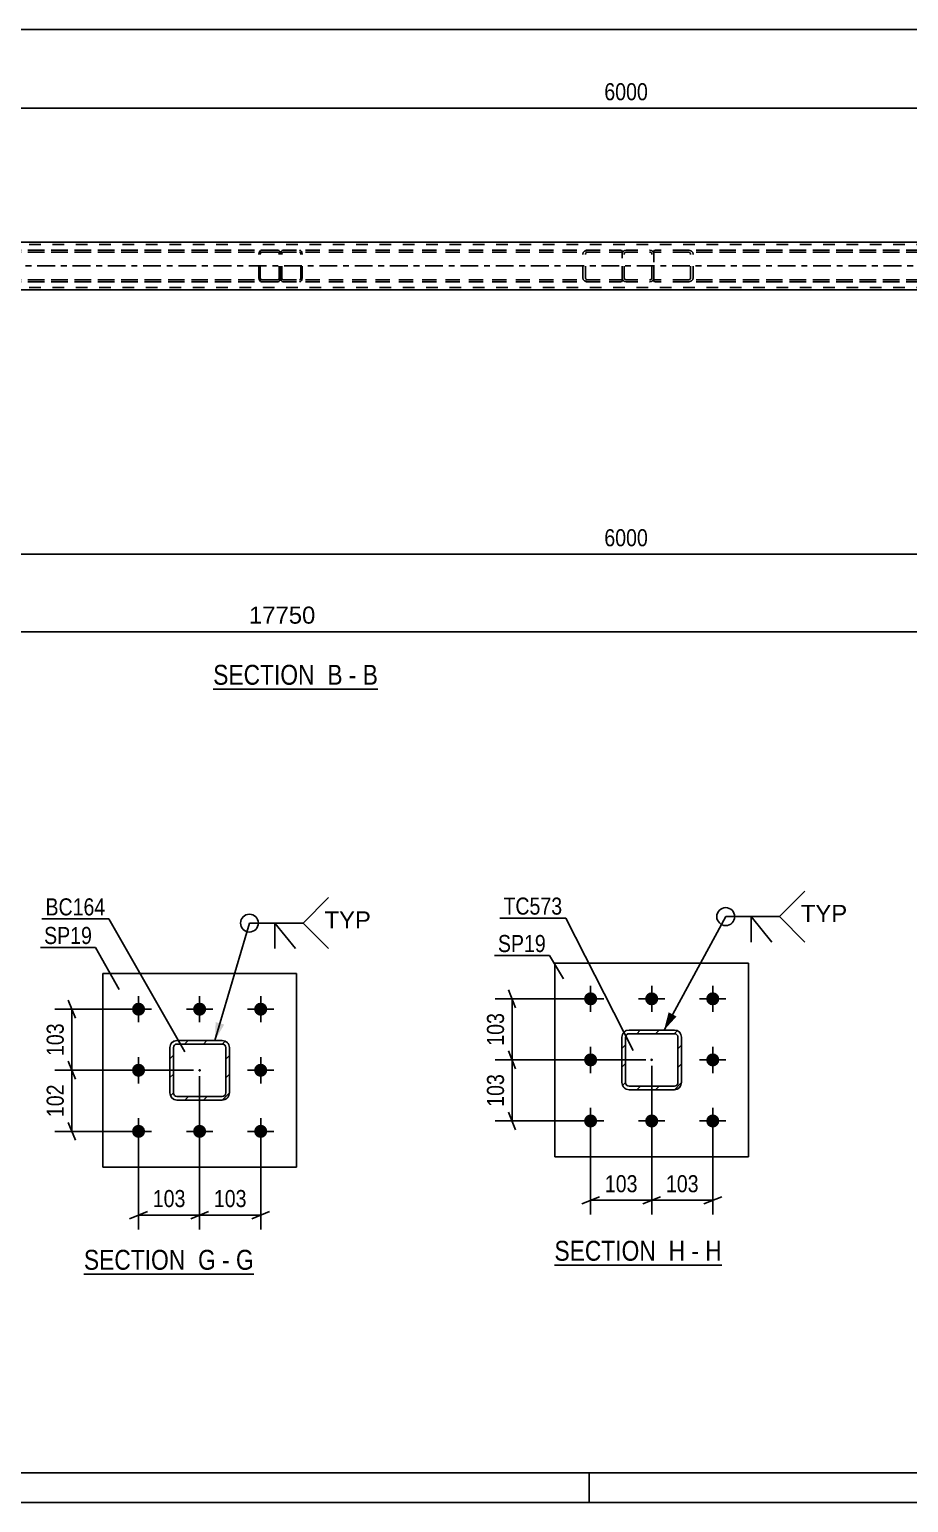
# Model space of a CAD drawing. Header units: millimetres. Extents: x -88 to 753, y -416 to 178.
# Drawn here: x 238.6 to 386.2, y -415.8 to -168.6 of the extents above; entities that cross this region are included whole.
import ezdxf

# ---------------------------------------------------------------- set-up
doc = ezdxf.new("R2010")
doc.units = ezdxf.units.MM
doc.linetypes.add('DXK_LINE_DOT2', pattern=[3.9198, 1.9599, -1.9599])
doc.linetypes.add('DXK_LINE_DOT3', pattern=[5.9187, 2.979, -0.9799, 0.9799, -0.9799])
doc.styles.add('Arial', font='ARIAL.TTF', dxfattribs={"height": 0.2})
doc.styles.add('Arial Narrow', font='ARIALN.TTF', dxfattribs={"height": 0.2})

# ---------------------------------------------------------------- blocks, each defined once
blk = doc.blocks.new('Unknown-761550090-1163')
at = {"color": 5, "linetype": 'Continuous'}
for p, q in [((-83.4, -410.8), (747.6, -410.8)), ((332.6, -415.8), (332.6, -410.8)), ((-88.4, -415.8), (752.6, -415.8))]:
    blk.add_line(p, q, dxfattribs=at)
blk = doc.blocks.new('Unknown-761550090-12 - 1283')
at = {"color": 6, "linetype": 'Continuous'}
blk.add_line((326.75, -375.96), (354.82, -375.96), dxfattribs=at)
at = {"color": 0, "linetype": 'Continuous'}
blk.add_wipeout([(344.86, -375.21), (344.86, -371.71), (326.75, -371.71), (326.75, -375.21)], dxfattribs=at)
at = {"color": 7, "linetype": 'Continuous', "style": 'Arial Narrow'}
blk.add_text('SECTION ', height=3.34, dxfattribs=at).set_placement((326.75, -375.21))
at = {"color": 0, "linetype": 'Continuous'}
blk.add_wipeout([(348.68, -375.21), (348.68, -371.71), (345.91, -371.71), (345.91, -375.21)], dxfattribs=at)
at = {"color": 7, "linetype": 'Continuous', "style": 'Arial Narrow'}
blk.add_text('H', height=3.34, dxfattribs=at).set_placement((345.91, -375.21))
at = {"color": 0, "linetype": 'Continuous'}
blk.add_wipeout([(351, -375.21), (351, -371.71), (349.73, -371.71), (349.73, -375.21)], dxfattribs=at)
blk.add_wipeout([(354.82, -375.21), (354.82, -371.71), (352.05, -371.71), (352.05, -375.21)], dxfattribs=at)
at = {"color": 7, "linetype": 'Continuous', "style": 'Arial Narrow'}
for s, p in [('H', (352.05, -375.21)), ('-', (349.73, -375.21))]:
    blk.add_text(s, height=3.34, dxfattribs=at).set_placement(p)
blk = doc.blocks.new('Unknown-761550090-15 - 4053')
at = {"color": 6, "linetype": 'Continuous'}
blk.add_line((247.77, -377.48), (276.27, -377.48), dxfattribs=at)
at = {"color": 0, "linetype": 'Continuous'}
blk.add_wipeout([(265.88, -376.73), (265.88, -373.23), (247.77, -373.23), (247.77, -376.73)], dxfattribs=at)
at = {"color": 7, "linetype": 'Continuous', "style": 'Arial Narrow'}
blk.add_text('SECTION ', height=3.34, dxfattribs=at).set_placement((247.77, -376.73))
at = {"color": 0, "linetype": 'Continuous'}
blk.add_wipeout([(269.92, -376.73), (269.92, -373.23), (266.93, -373.23), (266.93, -376.73)], dxfattribs=at)
at = {"color": 7, "linetype": 'Continuous', "style": 'Arial Narrow'}
blk.add_text('G', height=3.34, dxfattribs=at).set_placement((266.93, -376.73))
at = {"color": 0, "linetype": 'Continuous'}
blk.add_wipeout([(272.24, -376.73), (272.24, -373.23), (270.97, -373.23), (270.97, -376.73)], dxfattribs=at)
blk.add_wipeout([(276.27, -376.73), (276.27, -373.23), (273.29, -373.23), (273.29, -376.73)], dxfattribs=at)
at = {"color": 7, "linetype": 'Continuous', "style": 'Arial Narrow'}
for s, p in [('-', (270.97, -376.73)), ('G', (273.29, -376.73))]:
    blk.add_text(s, height=3.34, dxfattribs=at).set_placement(p)
blk = doc.blocks.new('Unknown-761550090-20 - 5109')
at = {"color": 6, "linetype": 'Continuous'}
blk.add_line((269.47, -279.3), (297.11, -279.3), dxfattribs=at)
at = {"color": 0, "linetype": 'Continuous'}
blk.add_wipeout([(287.58, -278.55), (287.58, -275.05), (269.47, -275.05), (269.47, -278.55)], dxfattribs=at)
at = {"color": 7, "linetype": 'Continuous', "style": 'Arial Narrow'}
blk.add_text('SECTION ', height=3.34, dxfattribs=at).set_placement((269.47, -278.55))
at = {"color": 0, "linetype": 'Continuous'}
blk.add_wipeout([(291.18, -278.55), (291.18, -275.05), (288.63, -275.05), (288.63, -278.55)], dxfattribs=at)
at = {"color": 7, "linetype": 'Continuous', "style": 'Arial Narrow'}
blk.add_text('B', height=3.34, dxfattribs=at).set_placement((288.63, -278.55))
at = {"color": 0, "linetype": 'Continuous'}
blk.add_wipeout([(293.51, -278.55), (293.51, -275.05), (292.23, -275.05), (292.23, -278.55)], dxfattribs=at)
blk.add_wipeout([(297.11, -278.55), (297.11, -275.05), (294.56, -275.05), (294.56, -278.55)], dxfattribs=at)
at = {"color": 7, "linetype": 'Continuous', "style": 'Arial Narrow'}
for s, p in [('B', (294.56, -278.55)), ('-', (292.23, -278.55))]:
    blk.add_text(s, height=3.34, dxfattribs=at).set_placement(p)
blk = doc.blocks.new('Part-761550090-1339 - 1283')
at = {"linetype": 'Continuous'}
h = blk.add_hatch(dxfattribs=at)
h.set_pattern_fill('', scale=0.7, style=0, pattern_type=0)
h.set_pattern_definition([(45, (346.8726, -346.5085), (-1.57154, 1.57154), [])])
h.paths.add_polyline_path([(339.27, -346.51), (346.87, -346.51), (347.33, -346.42), (347.72, -346.16), (347.98, -345.77), (348.07, -345.31), (348.07, -337.71), (347.98, -337.25), (347.72, -336.86), (347.33, -336.6), (346.87, -336.51), (339.27, -336.51), (338.81, -336.6), (338.42, -336.86), (338.16, -337.25), (338.07, -337.71), (338.07, -345.31), (338.16, -345.77), (338.42, -346.16), (338.81, -346.42)])
h.paths.add_polyline_path([(338.72, -345.54), (338.67, -345.31), (338.67, -337.71), (338.72, -337.48), (338.85, -337.28), (339.04, -337.15), (339.27, -337.11), (346.87, -337.11), (347.1, -337.15), (347.3, -337.28), (347.43, -337.48), (347.47, -337.71), (347.47, -345.31), (347.43, -345.54), (347.3, -345.73), (347.1, -345.86), (346.87, -345.91), (339.27, -345.91), (339.04, -345.86), (338.85, -345.73)])
blk.add_hatch(color=246, dxfattribs=at).paths.add_polyline_path([(343.07, -341.61, -1), (343.07, -341.41, -1)])
at = {"color": 7, "linetype": 'DXK_LINE_DOT2'}
for p, q in [((338.07, -337.71), (338.16, -337.25)), ((338.07, -345.31), (338.07, -337.71)), ((338.72, -337.48), (338.67, -337.71)), ((338.67, -337.71), (338.67, -345.31)), ((338.85, -337.28), (338.72, -337.48)), ((338.81, -336.6), (339.27, -336.51)), ((339.04, -337.15), (338.85, -337.28)), ((339.27, -337.11), (339.04, -337.15)), ((339.27, -336.51), (346.87, -336.51)), ((339.27, -337.11), (346.87, -337.11)), ((346.87, -336.51), (347.33, -336.6)), ((347.1, -337.15), (346.87, -337.11)), ((347.3, -337.28), (347.1, -337.15)), ((347.43, -337.48), (347.3, -337.28)), ((347.47, -337.71), (347.43, -337.48)), ((347.47, -345.31), (347.47, -337.71)), ((347.98, -337.25), (348.07, -337.71)), ((348.07, -345.31), (348.07, -337.71)), ((338.16, -345.77), (338.07, -345.31)), ((338.67, -345.31), (338.72, -345.54)), ((338.72, -345.54), (338.85, -345.73)), ((338.85, -345.73), (339.04, -345.86)), ((339.04, -345.86), (339.27, -345.91)), ((339.27, -345.91), (346.87, -345.91)), ((346.87, -345.91), (347.1, -345.86)), ((347.1, -345.86), (347.3, -345.73)), ((347.3, -345.73), (347.43, -345.54)), ((347.43, -345.54), (347.47, -345.31)), ((348.07, -345.31), (347.98, -345.77)), ((339.27, -346.51), (338.81, -346.42)), ((339.27, -346.51), (346.87, -346.51)), ((347.33, -346.42), (346.87, -346.51))]:
    blk.add_line(p, q, dxfattribs=at)
at = {"color": 2, "linetype": 'Continuous'}
for p, q in [((338.16, -337.25), (338.07, -337.71)), ((338.07, -345.31), (338.07, -337.71)), ((338.67, -337.71), (338.72, -337.48)), ((338.67, -345.31), (338.67, -337.71)), ((338.72, -337.48), (338.85, -337.28)), ((339.27, -336.51), (338.81, -336.6)), ((338.85, -337.28), (339.04, -337.15)), ((339.04, -337.15), (339.27, -337.11)), ((339.27, -336.51), (346.87, -336.51)), ((339.27, -337.11), (346.87, -337.11)), ((347.33, -336.6), (346.87, -336.51)), ((346.87, -337.11), (347.1, -337.15)), ((347.1, -337.15), (347.3, -337.28)), ((347.3, -337.28), (347.43, -337.48)), ((347.43, -337.48), (347.47, -337.71)), ((347.47, -345.31), (347.47, -337.71)), ((348.07, -337.71), (347.98, -337.25)), ((348.07, -345.31), (348.07, -337.71)), ((338.07, -345.31), (338.16, -345.77)), ((338.72, -345.54), (338.67, -345.31)), ((338.85, -345.73), (338.72, -345.54)), ((339.04, -345.86), (338.85, -345.73)), ((339.27, -345.91), (339.04, -345.86)), ((339.27, -345.91), (346.87, -345.91)), ((347.1, -345.86), (346.87, -345.91)), ((347.3, -345.73), (347.1, -345.86)), ((347.43, -345.54), (347.3, -345.73)), ((347.47, -345.31), (347.43, -345.54)), ((347.98, -345.77), (348.07, -345.31)), ((338.81, -346.42), (339.27, -346.51)), ((339.27, -346.51), (346.87, -346.51)), ((346.87, -346.51), (347.33, -346.42))]:
    blk.add_line(p, q, dxfattribs=at)
at = {"color": 7, "linetype": 'DXK_LINE_DOT3'}
blk.add_line((343.07, -341.51), (343.07, -341.51), dxfattribs=at)
at = {"color": 246, "linetype": 'DXK_LINE_DOT2'}
blk.add_line((343.07, -341.51), (343.07, -341.51), dxfattribs=at)
at = {"color": 246, "linetype": 'Continuous'}
blk.add_circle((343.07, -341.51), 0.1, dxfattribs=at)
at = {"color": 7, "linetype": 'DXK_LINE_DOT2'}
for centre, start, end in [((339.27, -337.71), 112.5, 157.5), ((346.87, -337.71), 22.5, 67.5), ((339.27, -345.31), 202.5, 247.5), ((346.87, -345.31), 292.5, 337.5)]:
    blk.add_arc(centre, 1.2, start, end, dxfattribs=at)
at = {"color": 2, "linetype": 'Continuous'}
for centre, start, end in [((339.27, -337.71), 112.5, 157.5), ((346.87, -337.71), 22.5, 67.5), ((339.27, -345.31), 202.5, 247.5), ((346.87, -345.31), 292.5, 337.5)]:
    blk.add_arc(centre, 1.2, start, end, dxfattribs=at)
blk = doc.blocks.new('Bolt-761550090-1299 - 1283')
at = {"linetype": 'Continuous'}
for points in [[(332.82, -330.16, -1), (332.82, -332.36, -1)], [(343.07, -330.16, -1), (343.07, -332.36, -1)], [(353.32, -330.16, -1), (353.32, -332.36, -1)], [(332.82, -340.41, -1), (332.82, -342.61, -1)], [(353.32, -340.41, -1), (353.32, -342.61, -1)], [(332.82, -350.66, -1), (332.82, -352.86, -1)], [(343.07, -350.66, -1), (343.07, -352.86, -1)], [(353.32, -350.66, -1), (353.32, -352.86, -1)]]:
    blk.add_hatch(color=1, dxfattribs=at).paths.add_polyline_path(points)
at = {"color": 1, "linetype": 'Continuous'}
for p, q in [((330.62, -331.26), (335.02, -331.26)), ((332.82, -333.46), (332.82, -329.06)), ((340.87, -331.26), (345.27, -331.26)), ((343.07, -333.46), (343.07, -329.06)), ((351.12, -331.26), (355.52, -331.26)), ((353.32, -333.46), (353.32, -329.06)), ((332.82, -343.71), (332.82, -339.31)), ((353.32, -343.71), (353.32, -339.31)), ((330.62, -341.51), (335.02, -341.51)), ((351.12, -341.51), (355.52, -341.51)), ((332.82, -353.96), (332.82, -349.56)), ((343.07, -353.96), (343.07, -349.56)), ((353.32, -353.96), (353.32, -349.56)), ((330.62, -351.76), (335.02, -351.76)), ((340.87, -351.76), (345.27, -351.76)), ((351.12, -351.76), (355.52, -351.76))]:
    blk.add_line(p, q, dxfattribs=at)
blk = doc.blocks.new('Part-761550090-1372 - 1283')
at = {"color": 2, "linetype": 'Continuous'}
for p, q in [((326.82, -357.76), (326.82, -325.26)), ((326.82, -325.26), (359.32, -325.26)), ((359.32, -357.76), (359.32, -325.26)), ((326.82, -357.76), (359.32, -357.76))]:
    blk.add_line(p, q, dxfattribs=at)
blk = doc.blocks.new('Bolt-761550090-4075 - 4053')
at = {"linetype": 'Continuous'}
for points in [[(256.94, -331.9, -1), (256.94, -334.1, -1)], [(267.19, -331.9, -1), (267.19, -334.1, -1)], [(277.44, -331.9, -1), (277.44, -334.1, -1)], [(256.94, -342.15, -1), (256.94, -344.35, -1)], [(277.44, -342.15, -1), (277.44, -344.35, -1)], [(256.94, -352.4, -1), (256.94, -354.6, -1)], [(267.19, -352.4, -1), (267.19, -354.6, -1)], [(277.44, -352.4, -1), (277.44, -354.6, -1)]]:
    blk.add_hatch(color=1, dxfattribs=at).paths.add_polyline_path(points)
at = {"color": 1, "linetype": 'Continuous'}
for p, q in [((256.94, -335.2), (256.94, -330.8)), ((267.19, -335.2), (267.19, -330.8)), ((277.44, -335.2), (277.44, -330.8)), ((254.74, -333), (259.14, -333)), ((264.99, -333), (269.39, -333)), ((275.24, -333), (279.64, -333)), ((256.94, -345.45), (256.94, -341.05)), ((277.44, -345.45), (277.44, -341.05)), ((254.74, -343.25), (259.14, -343.25)), ((275.24, -343.25), (279.64, -343.25)), ((254.74, -353.5), (259.14, -353.5)), ((256.94, -355.7), (256.94, -351.3)), ((264.99, -353.5), (269.39, -353.5)), ((267.19, -355.7), (267.19, -351.3)), ((275.24, -353.5), (279.64, -353.5)), ((277.44, -355.7), (277.44, -351.3))]:
    blk.add_line(p, q, dxfattribs=at)
blk = doc.blocks.new('Part-761550090-4095 - 4053')
at = {"linetype": 'Continuous'}
h = blk.add_hatch(dxfattribs=at)
h.set_pattern_fill('', scale=0.7, style=0, pattern_type=0)
h.set_pattern_definition([(45, (270.9938, -348.2467), (-1.57154, 1.57154), [])])
h.paths.add_polyline_path([(263.39, -348.25), (270.99, -348.25), (271.45, -348.16), (271.84, -347.9), (272.1, -347.51), (272.19, -347.05), (272.19, -339.45), (272.1, -338.99), (271.84, -338.6), (271.45, -338.34), (270.99, -338.25), (263.39, -338.25), (262.93, -338.34), (262.55, -338.6), (262.29, -338.99), (262.19, -339.45), (262.19, -347.05), (262.29, -347.51), (262.55, -347.9), (262.93, -348.16)])
h.paths.add_polyline_path([(262.84, -347.28), (262.79, -347.05), (262.79, -339.45), (262.84, -339.22), (262.97, -339.02), (263.16, -338.89), (263.39, -338.85), (270.99, -338.85), (271.22, -338.89), (271.42, -339.02), (271.55, -339.22), (271.59, -339.45), (271.59, -347.05), (271.55, -347.28), (271.42, -347.47), (271.22, -347.6), (270.99, -347.65), (263.39, -347.65), (263.16, -347.6), (262.97, -347.47)])
blk.add_hatch(color=30, dxfattribs=at).paths.add_polyline_path([(267.19, -343.35, -1), (267.19, -343.15, -1)])
at = {"color": 7, "linetype": 'DXK_LINE_DOT2'}
for p, q in [((262.93, -338.34), (263.39, -338.25)), ((263.39, -338.25), (270.99, -338.25)), ((270.99, -338.25), (271.45, -338.34)), ((262.19, -339.45), (262.29, -338.99)), ((262.19, -347.05), (262.19, -339.45)), ((262.84, -339.22), (262.79, -339.45)), ((262.79, -339.45), (262.79, -347.05)), ((262.97, -339.02), (262.84, -339.22)), ((263.16, -338.89), (262.97, -339.02)), ((263.39, -338.85), (263.16, -338.89)), ((263.39, -338.85), (270.99, -338.85)), ((271.22, -338.89), (270.99, -338.85)), ((271.42, -339.02), (271.22, -338.89)), ((271.55, -339.22), (271.42, -339.02)), ((271.59, -339.45), (271.55, -339.22)), ((271.59, -347.05), (271.59, -339.45)), ((272.1, -338.99), (272.19, -339.45)), ((272.19, -347.05), (272.19, -339.45)), ((262.29, -347.51), (262.19, -347.05)), ((262.79, -347.05), (262.84, -347.28)), ((262.84, -347.28), (262.97, -347.47)), ((263.39, -348.25), (262.93, -348.16)), ((262.97, -347.47), (263.16, -347.6)), ((263.16, -347.6), (263.39, -347.65)), ((263.39, -347.65), (270.99, -347.65)), ((263.39, -348.25), (270.99, -348.25)), ((270.99, -347.65), (271.22, -347.6)), ((271.45, -348.16), (270.99, -348.25)), ((271.22, -347.6), (271.42, -347.47)), ((271.42, -347.47), (271.55, -347.28)), ((271.55, -347.28), (271.59, -347.05)), ((272.19, -347.05), (272.1, -347.51))]:
    blk.add_line(p, q, dxfattribs=at)
at = {"color": 2, "linetype": 'Continuous'}
for p, q in [((263.39, -338.25), (262.93, -338.34)), ((263.39, -338.25), (270.99, -338.25)), ((271.45, -338.34), (270.99, -338.25)), ((262.29, -338.99), (262.19, -339.45)), ((262.19, -347.05), (262.19, -339.45)), ((262.79, -339.45), (262.84, -339.22)), ((262.79, -347.05), (262.79, -339.45)), ((262.84, -339.22), (262.97, -339.02)), ((262.97, -339.02), (263.16, -338.89)), ((263.16, -338.89), (263.39, -338.85)), ((263.39, -338.85), (270.99, -338.85)), ((270.99, -338.85), (271.22, -338.89)), ((271.22, -338.89), (271.42, -339.02)), ((271.42, -339.02), (271.55, -339.22)), ((271.55, -339.22), (271.59, -339.45)), ((271.59, -347.05), (271.59, -339.45)), ((272.19, -339.45), (272.1, -338.99)), ((272.19, -347.05), (272.19, -339.45)), ((262.19, -347.05), (262.29, -347.51)), ((262.84, -347.28), (262.79, -347.05)), ((262.97, -347.47), (262.84, -347.28)), ((262.93, -348.16), (263.39, -348.25)), ((263.16, -347.6), (262.97, -347.47)), ((263.39, -347.65), (263.16, -347.6)), ((263.39, -347.65), (270.99, -347.65)), ((263.39, -348.25), (270.99, -348.25)), ((271.22, -347.6), (270.99, -347.65)), ((270.99, -348.25), (271.45, -348.16)), ((271.42, -347.47), (271.22, -347.6)), ((271.55, -347.28), (271.42, -347.47)), ((271.59, -347.05), (271.55, -347.28)), ((272.1, -347.51), (272.19, -347.05))]:
    blk.add_line(p, q, dxfattribs=at)
at = {"color": 7, "linetype": 'DXK_LINE_DOT3'}
blk.add_line((267.19, -343.25), (267.19, -343.25), dxfattribs=at)
at = {"color": 30, "linetype": 'DXK_LINE_DOT3'}
blk.add_line((267.19, -343.25), (267.19, -343.25), dxfattribs=at)
at = {"color": 30, "linetype": 'Continuous'}
blk.add_circle((267.19, -343.25), 0.1, dxfattribs=at)
at = {"color": 7, "linetype": 'DXK_LINE_DOT2'}
for centre, start, end in [((263.39, -339.45), 112.5, 157.5), ((270.99, -339.45), 22.5, 67.5), ((263.39, -347.05), 202.5, 247.5), ((270.99, -347.05), 292.5, 337.5)]:
    blk.add_arc(centre, 1.2, start, end, dxfattribs=at)
at = {"color": 2, "linetype": 'Continuous'}
for centre, start, end in [((263.39, -339.45), 112.5, 157.5), ((270.99, -339.45), 22.5, 67.5), ((263.39, -347.05), 202.5, 247.5), ((270.99, -347.05), 292.5, 337.5)]:
    blk.add_arc(centre, 1.2, start, end, dxfattribs=at)
blk = doc.blocks.new('Part-761550090-4121 - 4053')
at = {"color": 2, "linetype": 'Continuous'}
for p, q in [((250.94, -359.5), (250.94, -327)), ((250.94, -327), (283.44, -327)), ((283.44, -359.5), (283.44, -327)), ((283.44, -359.5), (250.94, -359.5))]:
    blk.add_line(p, q, dxfattribs=at)
at = {"color": 7, "linetype": 'DXK_LINE_DOT2'}
for p, q in [((283.44, -327), (250.94, -327)), ((250.94, -359.5), (283.44, -359.5))]:
    blk.add_line(p, q, dxfattribs=at)
blk = doc.blocks.new('Part-761550090-5124 - 5109')
at = {"color": 7, "linetype": 'DXK_LINE_DOT2'}
for p, q in [((343.67, -205.63), (343.41, -205.67)), ((343.41, -205.67), (343.41, -210.87)), ((343.41, -206.02), (343.5, -205.98)), ((343.5, -205.98), (343.67, -205.95)), ((454.4, -205.63), (343.67, -205.63)), ((454.4, -205.95), (343.67, -205.95)), ((349.5, -205.68), (349.16, -205.63)), ((349.16, -205.95), (349.33, -205.98)), ((349.57, -206.15), (349.6, -206.27)), ((349.6, -210.27), (349.6, -206.27)), ((350.04, -206.27), (349.97, -206.03)), ((350.04, -210.27), (350.04, -206.27)), ((343.5, -210.57), (343.41, -210.52)), ((343.41, -210.87), (343.67, -210.91)), ((343.67, -210.59), (343.5, -210.57)), ((454.4, -210.59), (343.67, -210.59)), ((454.4, -210.91), (343.67, -210.91)), ((349.33, -210.57), (349.16, -210.59)), ((349.16, -210.91), (349.5, -210.86)), ((349.6, -210.27), (349.57, -210.39)), ((349.97, -210.52), (350.04, -210.27))]:
    blk.add_line(p, q, dxfattribs=at)
for centre, radius, start, end in [((349.23, -206.36), 0.401, 32.4105, 75.4453), ((349.3, -206.46), 0.802, 32.4105, 75.4453), ((349.23, -210.18), 0.401, 284.5547, 327.5895), ((349.3, -210.09), 0.802, 284.5547, 327.5895)]:
    blk.add_arc(centre, radius, start, end, dxfattribs=at)
blk = doc.blocks.new('Part-761550090-5223 - 5109')
at = {"color": 7, "linetype": 'DXK_LINE_DOT2'}
for p, q in [((589.41, -204.67), (-38.23, -204.67)), ((589.41, -211.87), (-38.23, -211.87))]:
    blk.add_line(p, q, dxfattribs=at)
at = {"color": 2, "linetype": 'Continuous'}
for p, q in [((589.41, -204.27), (-33.43, -204.27)), ((589.41, -212.27), (-33.43, -212.27))]:
    blk.add_line(p, q, dxfattribs=at)
at = {"color": 7, "linetype": 'DXK_LINE_DOT3'}
blk.add_line((-38.23, -208.27), (589.41, -208.27), dxfattribs=at)
blk = doc.blocks.new('Part-761550090-5122 - 5109')
at = {"color": 7, "linetype": 'DXK_LINE_DOT2'}
for p, q in [((223.67, -205.63), (223.41, -205.67)), ((223.41, -205.67), (223.41, -210.87)), ((223.41, -206.02), (223.5, -205.98)), ((223.5, -205.98), (223.67, -205.95)), ((334.4, -205.63), (223.67, -205.63)), ((334.4, -205.95), (223.67, -205.95)), ((229.5, -205.68), (229.16, -205.63)), ((229.16, -205.95), (229.33, -205.98)), ((229.57, -206.15), (229.6, -206.27)), ((229.6, -210.27), (229.6, -206.27)), ((230.04, -206.27), (229.97, -206.03)), ((230.04, -210.27), (230.04, -206.27)), ((223.5, -210.57), (223.41, -210.52)), ((223.41, -210.87), (223.67, -210.91)), ((223.67, -210.59), (223.5, -210.57)), ((334.4, -210.59), (223.67, -210.59)), ((334.4, -210.91), (223.67, -210.91)), ((229.33, -210.57), (229.16, -210.59)), ((229.16, -210.91), (229.5, -210.86)), ((229.6, -210.27), (229.57, -210.39)), ((229.97, -210.52), (230.04, -210.27))]:
    blk.add_line(p, q, dxfattribs=at)
for centre, radius, start, end in [((229.23, -206.36), 0.401, 32.4104, 75.4453), ((229.3, -206.46), 0.802, 32.4104, 75.4453), ((229.23, -210.18), 0.401, 284.5547, 327.5896), ((229.3, -210.09), 0.802, 284.5547, 327.5896)]:
    blk.add_arc(centre, radius, start, end, dxfattribs=at)
blk = doc.blocks.new('Part-761550090-5123 - 5109')
at = {"color": 7, "linetype": 'DXK_LINE_DOT2'}
for p, q in [((280.33, -205.63), (227.14, -205.63)), ((280.33, -205.95), (227.14, -205.95)), ((277.18, -206.03), (277.15, -206.27)), ((277.15, -210.27), (277.15, -206.27)), ((277.28, -205.82), (277.18, -206.03)), ((277.42, -205.68), (277.28, -205.82)), ((277.37, -206.27), (277.39, -206.15)), ((277.37, -210.27), (277.37, -206.27)), ((277.39, -206.15), (277.43, -206.04)), ((277.59, -205.63), (277.42, -205.68)), ((277.43, -206.04), (277.5, -205.98)), ((277.5, -205.98), (277.59, -205.95)), ((280.5, -205.68), (280.33, -205.63)), ((280.33, -205.95), (280.42, -205.98)), ((280.42, -205.98), (280.49, -206.04)), ((280.49, -206.04), (280.54, -206.15)), ((280.65, -205.82), (280.5, -205.68)), ((280.54, -206.15), (280.55, -206.27)), ((280.55, -210.27), (280.55, -206.27)), ((280.74, -206.03), (280.65, -205.82)), ((280.77, -206.27), (280.74, -206.03)), ((280.77, -210.27), (280.77, -206.27)), ((280.33, -210.59), (227.14, -210.59)), ((280.33, -210.91), (227.14, -210.91)), ((277.15, -210.27), (277.18, -210.52)), ((277.18, -210.52), (277.28, -210.72)), ((277.28, -210.72), (277.42, -210.86)), ((277.39, -210.39), (277.37, -210.27)), ((277.43, -210.5), (277.39, -210.39)), ((277.42, -210.86), (277.59, -210.91)), ((277.5, -210.57), (277.43, -210.5)), ((277.59, -210.59), (277.5, -210.57)), ((280.42, -210.57), (280.33, -210.59)), ((280.33, -210.91), (280.5, -210.86)), ((280.49, -210.5), (280.42, -210.57)), ((280.54, -210.39), (280.49, -210.5)), ((280.5, -210.86), (280.65, -210.72)), ((280.55, -210.27), (280.54, -210.39)), ((280.65, -210.72), (280.74, -210.52)), ((280.74, -210.52), (280.77, -210.27))]:
    blk.add_line(p, q, dxfattribs=at)
blk = doc.blocks.new('Part-761550090-5125 - 5109')
at = {"color": 7, "linetype": 'DXK_LINE_DOT2'}
for p, q in [((400.33, -205.63), (347.14, -205.63)), ((400.33, -205.95), (347.14, -205.95)), ((397.18, -206.03), (397.15, -206.27)), ((397.15, -210.27), (397.15, -206.27)), ((397.28, -205.82), (397.18, -206.03)), ((397.42, -205.68), (397.28, -205.82)), ((397.37, -206.27), (397.39, -206.15)), ((397.37, -210.27), (397.37, -206.27)), ((397.39, -206.15), (397.43, -206.04)), ((397.59, -205.63), (397.42, -205.68)), ((397.43, -206.04), (397.5, -205.98)), ((397.5, -205.98), (397.59, -205.95)), ((400.5, -205.68), (400.33, -205.63)), ((400.33, -205.95), (400.42, -205.98)), ((400.42, -205.98), (400.49, -206.04)), ((400.49, -206.04), (400.54, -206.15)), ((400.65, -205.82), (400.5, -205.68)), ((400.54, -206.15), (400.55, -206.27)), ((400.55, -210.27), (400.55, -206.27)), ((400.74, -206.03), (400.65, -205.82)), ((400.77, -206.27), (400.74, -206.03)), ((400.77, -210.27), (400.77, -206.27)), ((400.33, -210.59), (347.14, -210.59)), ((400.33, -210.91), (347.14, -210.91)), ((397.15, -210.27), (397.18, -210.52)), ((397.18, -210.52), (397.28, -210.72)), ((397.28, -210.72), (397.42, -210.86)), ((397.39, -210.39), (397.37, -210.27)), ((397.43, -210.5), (397.39, -210.39)), ((397.42, -210.86), (397.59, -210.91)), ((397.5, -210.57), (397.43, -210.5)), ((397.59, -210.59), (397.5, -210.57)), ((400.42, -210.57), (400.33, -210.59)), ((400.33, -210.91), (400.5, -210.86)), ((400.49, -210.5), (400.42, -210.57)), ((400.54, -210.39), (400.49, -210.5)), ((400.5, -210.86), (400.65, -210.72)), ((400.55, -210.27), (400.54, -210.39)), ((400.65, -210.72), (400.74, -210.52)), ((400.74, -210.52), (400.77, -210.27))]:
    blk.add_line(p, q, dxfattribs=at)
blk = doc.blocks.new('Part-761550090-5129 - 5109')
at = {"color": 7, "linetype": 'DXK_LINE_DOT2'}
for p, q in [((338.18, -206.03), (338.13, -206.27)), ((338.13, -210.27), (338.13, -206.27)), ((338.45, -206.27), (338.48, -206.15)), ((338.45, -210.27), (338.45, -206.27)), ((338.77, -205.63), (338.53, -205.68)), ((338.65, -205.98), (338.77, -205.95)), ((338.77, -205.63), (342.77, -205.63)), ((338.77, -205.95), (342.77, -205.95)), ((343.02, -205.68), (342.77, -205.63)), ((342.77, -205.95), (342.9, -205.98)), ((343.07, -206.15), (343.09, -206.27)), ((343.09, -210.27), (343.09, -206.27)), ((343.41, -206.27), (343.36, -206.03)), ((343.41, -210.27), (343.41, -206.27)), ((338.13, -210.27), (338.18, -210.52)), ((338.48, -210.39), (338.45, -210.27)), ((338.53, -210.86), (338.77, -210.91)), ((338.77, -210.59), (338.65, -210.57)), ((338.77, -210.59), (342.77, -210.59)), ((338.77, -210.91), (342.77, -210.91)), ((342.9, -210.57), (342.77, -210.59)), ((342.77, -210.91), (343.02, -210.86)), ((343.09, -210.27), (343.07, -210.39)), ((343.36, -210.52), (343.41, -210.27))]:
    blk.add_line(p, q, dxfattribs=at)
for centre, radius, start, end in [((338.77, -206.27), 0.64, 112.5, 157.5), ((338.77, -206.27), 0.32, 112.5, 157.5), ((342.77, -206.27), 0.32, 22.5, 67.5), ((342.77, -206.27), 0.64, 22.5, 67.5), ((338.77, -210.27), 0.64, 202.5, 247.5), ((338.77, -210.27), 0.32, 202.5, 247.5), ((342.77, -210.27), 0.32, 292.5, 337.5), ((342.77, -210.27), 0.64, 292.5, 337.5)]:
    blk.add_arc(centre, radius, start, end, dxfattribs=at)
blk = doc.blocks.new('Part-761550090-5152 - 5109')
at = {"color": 7, "linetype": 'DXK_LINE_DOT2'}
for p, q in [((280.77, -206.27), (280.81, -206.03)), ((280.77, -210.27), (280.77, -206.27)), ((280.81, -206.03), (280.9, -205.82)), ((280.9, -205.82), (281.04, -205.68)), ((281.01, -206.15), (280.99, -206.27)), ((280.99, -210.27), (280.99, -206.27)), ((281.06, -206.04), (281.01, -206.15)), ((281.04, -205.68), (281.21, -205.63)), ((281.13, -205.98), (281.06, -206.04)), ((281.21, -205.95), (281.13, -205.98)), ((337.88, -205.63), (281.21, -205.63)), ((337.88, -205.95), (281.21, -205.95)), ((283.96, -205.63), (284.13, -205.68)), ((284.04, -205.98), (283.96, -205.95)), ((284.11, -206.04), (284.04, -205.98)), ((284.16, -206.15), (284.11, -206.04)), ((284.13, -205.68), (284.27, -205.82)), ((284.18, -206.27), (284.16, -206.15)), ((284.18, -210.27), (284.18, -206.27)), ((284.27, -205.82), (284.36, -206.03)), ((284.36, -206.03), (284.4, -206.27)), ((284.4, -210.27), (284.4, -206.27)), ((331.57, -206.03), (331.51, -206.27)), ((331.51, -210.27), (331.51, -206.27)), ((331.95, -206.27), (331.98, -206.15)), ((331.95, -210.27), (331.95, -206.27)), ((332.39, -205.63), (332.05, -205.68)), ((332.22, -205.98), (332.39, -205.95)), ((337.88, -205.63), (338.13, -205.67)), ((337.88, -205.95), (338.04, -205.98)), ((338.04, -205.98), (338.13, -206.02)), ((338.13, -210.87), (338.13, -205.67)), ((280.81, -210.52), (280.77, -210.27)), ((280.9, -210.72), (280.81, -210.52)), ((281.04, -210.86), (280.9, -210.72)), ((280.99, -210.27), (281.01, -210.39)), ((281.01, -210.39), (281.06, -210.5)), ((281.21, -210.91), (281.04, -210.86)), ((281.06, -210.5), (281.13, -210.57)), ((281.13, -210.57), (281.21, -210.59)), ((337.88, -210.59), (281.21, -210.59)), ((337.88, -210.91), (281.21, -210.91)), ((283.96, -210.59), (284.04, -210.57)), ((284.13, -210.86), (283.96, -210.91)), ((284.04, -210.57), (284.11, -210.5)), ((284.11, -210.5), (284.16, -210.39)), ((284.27, -210.72), (284.13, -210.86)), ((284.16, -210.39), (284.18, -210.27)), ((284.36, -210.52), (284.27, -210.72)), ((284.4, -210.27), (284.36, -210.52)), ((331.51, -210.27), (331.57, -210.52)), ((331.98, -210.39), (331.95, -210.27)), ((332.05, -210.86), (332.39, -210.91)), ((332.39, -210.59), (332.22, -210.57)), ((338.04, -210.57), (337.88, -210.59)), ((337.88, -210.91), (338.13, -210.87)), ((338.13, -210.52), (338.04, -210.57))]:
    blk.add_line(p, q, dxfattribs=at)
for centre, radius, start, end in [((332.25, -206.46), 0.802, 104.5547, 147.5896), ((332.32, -206.36), 0.401, 104.5547, 147.5896), ((332.25, -210.09), 0.802, 212.4104, 255.4453), ((332.32, -210.18), 0.401, 212.4104, 255.4453)]:
    blk.add_arc(centre, radius, start, end, dxfattribs=at)
blk = doc.blocks.new('StraightDimension-761550090-1436 - 1283')
at = {"color": 7, "linetype": 'Continuous'}
for p, q in [((319.03, -340.01), (320.23, -343.01)), ((342.07, -341.51), (316.78, -341.51)), ((319.63, -351.76), (319.63, -341.51)), ((320.23, -353.26), (319.03, -350.26)), ((331.82, -351.76), (316.78, -351.76))]:
    blk.add_line(p, q, dxfattribs=at)
at = {"color": 0}
blk.add_wipeout([(318.88, -343.29), (314.68, -343.29), (314.68, -349.98), (318.88, -349.98)], dxfattribs=at)
at = {"color": 3, "style": 'Arial Narrow'}
blk.add_text('103', height=2.863, rotation=90.0002, dxfattribs=at).set_placement((318.28, -349.38))
blk = doc.blocks.new('StraightDimension-761550090-1409 - 1283')
at = {"color": 7, "linetype": 'Continuous'}
for p, q in [((343.07, -342.51), (343.07, -367.47)), ((353.32, -352.76), (353.32, -367.47)), ((341.57, -365.67), (344.57, -364.47)), ((343.07, -365.07), (353.32, -365.07)), ((354.82, -364.47), (351.82, -365.67))]:
    blk.add_line(p, q, dxfattribs=at)
at = {"color": 0}
blk.add_wipeout([(351.54, -364.32), (351.54, -360.12), (344.86, -360.12), (344.86, -364.32)], dxfattribs=at)
at = {"color": 3, "style": 'Arial Narrow'}
blk.add_text('103', height=2.863, dxfattribs=at).set_placement((345.46, -363.72))
blk = doc.blocks.new('StraightDimension-761550090-1425 - 1283')
at = {"color": 7, "linetype": 'Continuous'}
for p, q in [((343.07, -342.51), (343.07, -367.47)), ((332.82, -352.76), (332.82, -367.47)), ((331.32, -365.67), (334.32, -364.47)), ((332.82, -365.07), (343.07, -365.07)), ((344.57, -364.47), (341.57, -365.67))]:
    blk.add_line(p, q, dxfattribs=at)
at = {"color": 0}
blk.add_wipeout([(341.29, -364.32), (341.29, -360.12), (334.61, -360.12), (334.61, -364.32)], dxfattribs=at)
at = {"color": 3, "style": 'Arial Narrow'}
blk.add_text('103', height=2.863, dxfattribs=at).set_placement((335.21, -363.72))
blk = doc.blocks.new('StraightDimension-761550090-1446 - 1283')
at = {"color": 7, "linetype": 'Continuous'}
for p, q in [((331.82, -331.26), (316.78, -331.26)), ((319.03, -329.76), (320.23, -332.76)), ((319.63, -341.51), (319.63, -331.26)), ((320.23, -343.01), (319.03, -340.01)), ((342.07, -341.51), (316.78, -341.51))]:
    blk.add_line(p, q, dxfattribs=at)
at = {"color": 0}
blk.add_wipeout([(318.88, -333.04), (314.68, -333.04), (314.68, -339.73), (318.88, -339.73)], dxfattribs=at)
at = {"color": 3, "style": 'Arial Narrow'}
blk.add_text('103', height=2.863, rotation=90.0002, dxfattribs=at).set_placement((318.28, -339.13))
blk = doc.blocks.new('StraightDimension-761550090-4185 - 4053')
at = {"color": 7, "linetype": 'Continuous'}
for p, q in [((255.94, -333), (242.88, -333)), ((245.13, -331.5), (246.33, -334.5)), ((245.73, -343.25), (245.73, -333)), ((266.19, -343.25), (242.88, -343.25)), ((246.33, -344.75), (245.13, -341.75))]:
    blk.add_line(p, q, dxfattribs=at)
at = {"color": 0}
blk.add_wipeout([(244.98, -334.78), (240.78, -334.78), (240.78, -341.46), (244.98, -341.46)], dxfattribs=at)
at = {"color": 3, "style": 'Arial Narrow'}
blk.add_text('103', height=2.863, rotation=90.0002, dxfattribs=at).set_placement((244.38, -340.86))
blk = doc.blocks.new('StraightDimension-761550090-4157 - 4053')
at = {"color": 7, "linetype": 'Continuous'}
for p, q in [((267.19, -344.25), (267.19, -369.96)), ((277.44, -354.5), (277.44, -369.96)), ((265.69, -368.16), (268.69, -366.96)), ((267.19, -367.56), (277.44, -367.56)), ((278.94, -366.96), (275.94, -368.16))]:
    blk.add_line(p, q, dxfattribs=at)
at = {"color": 0}
blk.add_wipeout([(275.66, -366.81), (275.66, -362.61), (268.98, -362.61), (268.98, -366.81)], dxfattribs=at)
at = {"color": 3, "style": 'Arial Narrow'}
blk.add_text('103', height=2.863, dxfattribs=at).set_placement((269.58, -366.21))
blk = doc.blocks.new('StraightDimension-761550090-4166 - 4053')
at = {"color": 7, "linetype": 'Continuous'}
for p, q in [((267.19, -344.25), (267.19, -369.96)), ((256.94, -354.5), (256.94, -369.96)), ((255.44, -368.16), (258.44, -366.96)), ((256.94, -367.56), (267.19, -367.56)), ((268.69, -366.96), (265.69, -368.16))]:
    blk.add_line(p, q, dxfattribs=at)
at = {"color": 0}
blk.add_wipeout([(265.41, -366.81), (265.41, -362.61), (258.73, -362.61), (258.73, -366.81)], dxfattribs=at)
at = {"color": 3, "style": 'Arial Narrow'}
blk.add_text('103', height=2.863, dxfattribs=at).set_placement((259.33, -366.21))
blk = doc.blocks.new('StraightDimension-761550090-4176 - 4053')
at = {"color": 7, "linetype": 'Continuous'}
for p, q in [((266.19, -343.25), (242.88, -343.25)), ((245.13, -341.75), (246.33, -344.75)), ((245.73, -353.5), (245.73, -343.25)), ((255.94, -353.5), (242.88, -353.5)), ((246.33, -355), (245.13, -352))]:
    blk.add_line(p, q, dxfattribs=at)
at = {"color": 0}
blk.add_wipeout([(244.98, -345.03), (240.78, -345.03), (240.78, -351.71), (244.98, -351.71)], dxfattribs=at)
at = {"color": 3, "style": 'Arial Narrow'}
blk.add_text('102', height=2.863, rotation=90.0002, dxfattribs=at).set_placement((244.38, -351.11))
blk = doc.blocks.new('StraightDimension-761550090-16900 - 5109')
at = {"color": 7, "linetype": 'Continuous'}
for p, q in [((458.77, -196.14), (458.77, -171.37)), ((218.77, -196.34), (218.77, -173.2)), ((220.27, -181.21), (217.27, -182.41)), ((218.77, -181.81), (458.77, -181.81)), ((457.27, -182.41), (460.27, -181.21))]:
    blk.add_line(p, q, dxfattribs=at)
at = {"color": 0, "linetype": 'Continuous'}
blk.add_wipeout([(458.17, -170.77), (453.97, -170.77), (453.97, -181.11), (458.17, -181.11)], dxfattribs=at)
at = {"color": 0}
blk.add_wipeout([(343.03, -181.06), (343.03, -176.86), (334.52, -176.86), (334.52, -181.06)], dxfattribs=at)
at = {"color": 3, "linetype": 'Continuous', "style": 'Arial Narrow'}
blk.add_text('12425', height=2.863, rotation=90.0002, dxfattribs=at).set_placement((457.57, -180.51))
at = {"color": 3, "style": 'Arial Narrow'}
blk.add_text('6000', height=2.863, dxfattribs=at).set_placement((335.12, -180.46))
blk = doc.blocks.new('StraightDimension-761550090-13497 - 5109')
at = {"color": 7, "linetype": 'Continuous'}
for p, q in [((458.77, -217.89), (458.77, -267.1)), ((218.77, -220.85), (218.77, -265.27)), ((220.27, -256.06), (217.27, -257.26)), ((218.77, -256.66), (458.77, -256.66)), ((457.27, -257.26), (460.27, -256.06))]:
    blk.add_line(p, q, dxfattribs=at)
at = {"color": 0}
blk.add_wipeout([(343.03, -255.91), (343.03, -251.71), (334.52, -251.71), (334.52, -255.91)], dxfattribs=at)
at = {"color": 0, "linetype": 'Continuous'}
blk.add_wipeout([(458.17, -257.36), (453.97, -257.36), (453.97, -267.7), (458.17, -267.7)], dxfattribs=at)
at = {"color": 3, "style": 'Arial Narrow'}
blk.add_text('6000', height=2.863, dxfattribs=at).set_placement((335.12, -255.31))
at = {"color": 3, "linetype": 'Continuous', "style": 'Arial Narrow'}
blk.add_text('12425', height=2.863, rotation=90.0002, dxfattribs=at).set_placement((457.57, -267.1))
blk = doc.blocks.new('StraightDimension-761550090-16645 - 5109')
at = {"color": 7, "linetype": 'Continuous'}
blk.add_line((-38.23, -168.58), (600.31, -168.58), dxfattribs=at)
blk = doc.blocks.new('StraightDimension-761550090-16711 - 5109')
at = {"color": 7, "linetype": 'Continuous'}
blk.add_line((-39.23, -269.65), (601.31, -269.65), dxfattribs=at)
at = {"color": 0}
blk.add_wipeout([(287.2, -268.9), (287.2, -264.7), (274.88, -264.7), (274.88, -268.9)], dxfattribs=at)
at = {"color": 3, "style": 'Arial'}
blk.add_text('17750', height=2.865, dxfattribs=at).set_placement((275.48, -268.3))
blk = doc.blocks.new('Mark-761550090-1334 - 1283')
at = {"color": 0}
blk.add_wipeout([(328.06, -317.13), (328.06, -314.13), (318.19, -314.13), (318.19, -317.13)], dxfattribs=at)
blk.add_wipeout([(328.06, -317.13), (328.06, -314.13), (318.19, -314.13), (318.19, -317.13)], dxfattribs=at)
at = {"color": 30, "linetype": 'Continuous'}
for p in [(317.59, -317.73), (339.97, -339.94)]:
    blk.add_line(p, (328.66, -317.73), dxfattribs=at)
at = {"color": 3, "style": 'Arial Narrow'}
blk.add_text('TC573', height=2.863, dxfattribs=at).set_placement((318.19, -317.13))
blk = doc.blocks.new('Mark-761550090-1368 - 1283')
at = {"color": 0}
blk.add_wipeout([(325.29, -323.41), (325.29, -320.41), (317.26, -320.41), (317.26, -323.41)], dxfattribs=at)
blk.add_wipeout([(325.29, -323.41), (325.29, -320.41), (317.26, -320.41), (317.26, -323.41)], dxfattribs=at)
at = {"color": 30, "linetype": 'Continuous'}
for p in [(316.66, -324.01), (328.24, -327.88)]:
    blk.add_line(p, (325.89, -324.01), dxfattribs=at)
at = {"color": 3, "style": 'Arial Narrow'}
blk.add_text('SP19', height=2.863, dxfattribs=at).set_placement((317.26, -323.41))
blk = doc.blocks.new('WeldMark-761550090-1457 - 1283')
at = {"linetype": 'Continuous'}
blk.add_hatch(color=30, dxfattribs=at).paths.add_polyline_path([(347.23, -334.23), (345.14, -336.51), (345.91, -333.51)])
at = {"color": 30, "linetype": 'Continuous'}
for p, q in [((345.14, -336.51), (355.5, -317.46)), ((355.5, -317.46), (364.5, -317.46))]:
    blk.add_line(p, q, dxfattribs=at)
at = {"color": 3, "linetype": 'Continuous'}
for q in [(363.21, -321.74), (359.79, -321.74)]:
    blk.add_line((359.79, -317.46), q, dxfattribs=at)
for start, end in [(90, 270), (270, 90)]:
    blk.add_arc((355.5, -317.46), 1.5, start, end, dxfattribs=at)
at = {"color": 0, "linetype": 'Continuous'}
blk.add_wipeout([(375.87, -318.36), (375.87, -315.36), (368.1, -315.36), (368.1, -318.36)], dxfattribs=at)
blk.add_wipeout([(375.87, -318.36), (375.87, -315.36), (368.1, -315.36), (368.1, -318.36)], dxfattribs=at)
at = {"color": 3, "linetype": 'Continuous'}
for q in [(368.79, -313.17), (368.79, -321.74)]:
    blk.add_line((364.5, -317.46), q, dxfattribs=at)
at = {"color": 3, "linetype": 'Continuous', "style": 'Arial'}
blk.add_text('TYP', height=2.865, dxfattribs=at).set_placement((368.1, -318.36))
blk = doc.blocks.new('Mark-761550090-4091 - 4053')
at = {"color": 0}
blk.add_wipeout([(251.37, -317.26), (251.37, -314.26), (241.32, -314.26), (241.32, -317.26)], dxfattribs=at)
blk.add_wipeout([(251.37, -317.26), (251.37, -314.26), (241.32, -314.26), (241.32, -317.26)], dxfattribs=at)
at = {"color": 30, "linetype": 'Continuous'}
for p in [(240.72, -317.86), (264.69, -340.18)]:
    blk.add_line(p, (251.97, -317.86), dxfattribs=at)
at = {"color": 3, "style": 'Arial Narrow'}
blk.add_text('BC164', height=2.863, dxfattribs=at).set_placement((241.32, -317.26))
blk = doc.blocks.new('WeldMark-761550090-4194 - 4053')
at = {"linetype": 'Continuous'}
blk.add_hatch(color=30, dxfattribs=at).paths.add_polyline_path([(271.32, -335.58), (269.75, -338.25), (269.88, -335.16)])
at = {"color": 30, "linetype": 'Continuous'}
for p, q in [((269.75, -338.25), (275.55, -318.55)), ((275.55, -318.55), (284.55, -318.55))]:
    blk.add_line(p, q, dxfattribs=at)
at = {"color": 3, "linetype": 'Continuous'}
for q in [(283.27, -322.83), (279.84, -322.83)]:
    blk.add_line((279.84, -318.55), q, dxfattribs=at)
for start, end in [(90, 270), (270, 90)]:
    blk.add_arc((275.55, -318.55), 1.5, start, end, dxfattribs=at)
at = {"color": 0, "linetype": 'Continuous'}
blk.add_wipeout([(295.93, -319.45), (295.93, -316.45), (288.15, -316.45), (288.15, -319.45)], dxfattribs=at)
blk.add_wipeout([(295.93, -319.45), (295.93, -316.45), (288.15, -316.45), (288.15, -319.45)], dxfattribs=at)
at = {"color": 3, "linetype": 'Continuous'}
for q in [(288.84, -314.26), (288.84, -322.83)]:
    blk.add_line((284.55, -318.55), q, dxfattribs=at)
at = {"color": 3, "linetype": 'Continuous', "style": 'Arial'}
blk.add_text('TYP', height=2.865, dxfattribs=at).set_placement((288.15, -319.45))
blk = doc.blocks.new('Mark-761550090-4117 - 4053')
at = {"color": 0}
blk.add_wipeout([(249.13, -322.06), (249.13, -319.06), (241.09, -319.06), (241.09, -322.06)], dxfattribs=at)
blk.add_wipeout([(249.13, -322.06), (249.13, -319.06), (241.09, -319.06), (241.09, -322.06)], dxfattribs=at)
at = {"color": 30, "linetype": 'Continuous'}
for p in [(240.49, -322.66), (253.69, -329.7)]:
    blk.add_line(p, (249.73, -322.66), dxfattribs=at)
at = {"color": 3, "style": 'Arial Narrow'}
blk.add_text('SP19', height=2.863, dxfattribs=at).set_placement((241.09, -322.06))

msp = doc.modelspace()

# ---------------------------------------------------------------- block references
for name in ['Unknown-761550090-1163', 'Part-761550090-5223 - 5109', 'Part-761550090-5122 - 5109', 'Part-761550090-5123 - 5109', 'Part-761550090-5152 - 5109', 'Part-761550090-5129 - 5109', 'Part-761550090-5124 - 5109', 'Part-761550090-5125 - 5109', 'Part-761550090-1372 - 1283', 'Part-761550090-4121 - 4053', 'Bolt-761550090-4075 - 4053', 'Bolt-761550090-1299 - 1283', 'Part-761550090-4095 - 4053', 'Part-761550090-1339 - 1283']:
    msp.add_blockref(name, (0, 0))

# ---------------------------------------------------------------- next in the draw order: block references
for name in ['StraightDimension-761550090-16900 - 5109', 'StraightDimension-761550090-13497 - 5109', 'Unknown-761550090-20 - 5109', 'WeldMark-761550090-1457 - 1283', 'WeldMark-761550090-4194 - 4053', 'StraightDimension-761550090-4185 - 4053', 'StraightDimension-761550090-1436 - 1283', 'Unknown-761550090-15 - 4053', 'Unknown-761550090-12 - 1283']:
    msp.add_blockref(name, (0, 0))

# ---------------------------------------------------------------- next in the draw order: block references
for name in ['StraightDimension-761550090-16645 - 5109', 'StraightDimension-761550090-16711 - 5109', 'Mark-761550090-4091 - 4053', 'StraightDimension-761550090-1409 - 1283', 'StraightDimension-761550090-4157 - 4053']:
    msp.add_blockref(name, (0, 0))

# ---------------------------------------------------------------- next in the draw order: block references
for name in ['Mark-761550090-4117 - 4053', 'StraightDimension-761550090-1425 - 1283', 'StraightDimension-761550090-4166 - 4053']:
    msp.add_blockref(name, (0, 0))

# ---------------------------------------------------------------- next in the draw order: block references
for name in ['StraightDimension-761550090-1446 - 1283', 'StraightDimension-761550090-4176 - 4053']:
    msp.add_blockref(name, (0, 0))

# ---------------------------------------------------------------- next in the draw order: block references
msp.add_blockref('Mark-761550090-1334 - 1283', (0, 0))

# ---------------------------------------------------------------- next in the draw order: block references
msp.add_blockref('Mark-761550090-1368 - 1283', (0, 0))

doc.saveas('drawing.dxf')
